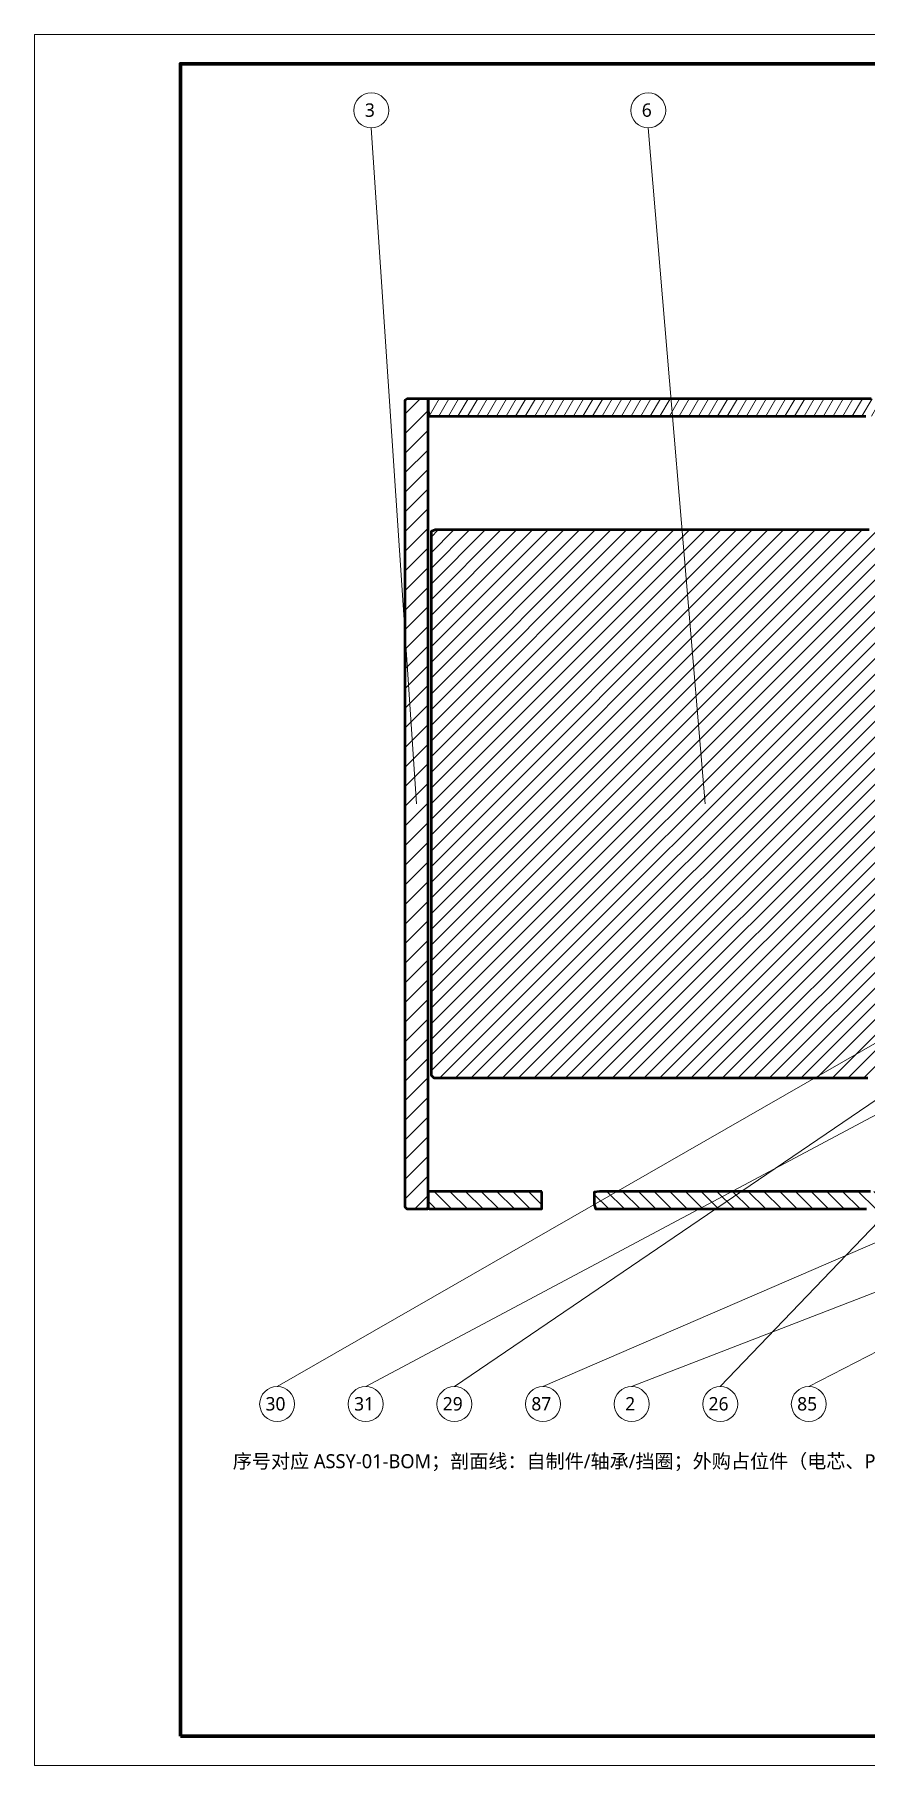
# Model space of a CAD drawing. Header units: millimetres. Extents: x 0 to 420, y 0 to 297.
# Drawn here: x 0 to 142.5, y 0 to 297 of the extents above; entities that cross this region are included whole.
import ezdxf

# ---------------------------------------------------------------- set-up
doc = ezdxf.new("R2010")
doc.units = ezdxf.units.MM
for name, color, linetype, lineweight in [('DIM', 3, 'CONTINUOUS', 18), ('FRAME', 7, 'CONTINUOUS', 70), ('HATCH', 8, 'CONTINUOUS', 13), ('TEXT', 7, 'CONTINUOUS', 25), ('VISIBLE', 7, 'CONTINUOUS', 50)]:
    doc.layers.add(name, color=color, linetype=linetype, lineweight=lineweight)
doc.styles.add('CJK', font='NotoSansCJK-Regular.ttc')

msp = doc.modelspace()

# ---------------------------------------------------------------- hatches: boundary and pattern name
at = {"layer": 'HATCH'}
h = msp.add_hatch(dxfattribs=at)
h.set_pattern_fill('ANSI31', scale=0.75)
h.paths.add_polyline_path([(67.5, 234.5), (66.78, 234.5), (66.07, 234.5), (65.35, 234.5), (64.63, 234.5), (63.92, 234.5), (63.5, 234.2), (63.5, 233.48), (63.5, 232.77), (63.5, 232.05), (63.5, 231.33), (63.5, 230.62), (63.5, 229.9), (63.5, 229.18), (63.5, 228.46), (63.5, 227.75), (63.5, 227.03), (63.5, 226.31), (63.5, 225.6), (63.5, 224.88), (63.5, 224.16), (63.5, 223.45), (63.5, 222.73), (63.5, 222.01), (63.5, 221.3), (63.5, 220.58), (63.5, 219.86), (63.5, 219.15), (63.5, 218.43), (63.5, 217.71), (63.5, 217), (63.5, 216.28), (63.5, 215.56), (63.5, 214.85), (63.5, 214.13), (63.5, 213.41), (63.5, 212.7), (63.5, 211.98), (63.5, 211.26), (63.5, 210.55), (63.5, 209.83), (63.5, 209.11), (63.5, 208.39), (63.5, 207.68), (63.5, 206.96), (63.5, 206.24), (63.5, 205.53), (63.5, 204.81), (63.5, 204.09), (63.5, 203.38), (63.5, 202.66), (63.5, 201.94), (63.5, 201.23), (63.5, 200.51), (63.5, 199.79), (63.5, 199.08), (63.5, 198.36), (63.5, 197.64), (63.5, 196.93), (63.5, 196.21), (63.5, 195.49), (63.5, 194.78), (63.5, 194.06), (63.5, 193.34), (63.5, 192.63), (63.5, 191.91), (63.5, 191.19), (63.5, 190.47), (63.5, 189.76), (63.5, 189.04), (63.5, 188.32), (63.5, 187.61), (63.5, 186.89), (63.5, 186.17), (63.5, 185.46), (63.5, 184.74), (63.5, 184.02), (63.5, 183.31), (63.5, 182.59), (63.5, 181.87), (63.5, 181.16), (63.5, 180.44), (63.5, 179.72), (63.5, 179.01), (63.5, 178.29), (63.5, 177.57), (63.5, 176.86), (63.5, 176.14), (63.5, 175.42), (63.5, 174.71), (63.5, 173.99), (63.5, 173.27), (63.5, 172.56), (63.5, 171.84), (63.5, 171.12), (63.5, 170.4), (63.5, 169.69), (63.5, 168.97), (63.5, 168.25), (63.5, 167.54), (63.5, 166.82), (63.5, 166.1), (63.5, 165.39), (63.5, 164.67), (63.5, 163.95), (63.5, 163.24), (63.5, 162.52), (63.5, 161.8), (63.5, 161.09), (63.5, 160.37), (63.5, 159.65), (63.5, 158.94), (63.5, 158.22), (63.5, 157.5), (63.5, 156.79), (63.5, 156.07), (63.5, 155.35), (63.5, 154.64), (63.5, 153.92), (63.5, 153.2), (63.5, 152.48), (63.5, 151.77), (63.5, 151.05), (63.5, 150.33), (63.5, 149.62), (63.5, 148.9), (63.5, 148.18), (63.5, 147.47), (63.5, 146.75), (63.5, 146.03), (63.5, 145.32), (63.5, 144.6), (63.5, 143.88), (63.5, 143.17), (63.5, 142.45), (63.5, 141.73), (63.5, 141.02), (63.5, 140.3), (63.5, 139.58), (63.5, 138.87), (63.5, 138.15), (63.5, 137.43), (63.5, 136.72), (63.5, 136), (63.5, 135.28), (63.5, 134.57), (63.5, 133.85), (63.5, 133.13), (63.5, 132.41), (63.5, 131.7), (63.5, 130.98), (63.5, 130.26), (63.5, 129.55), (63.5, 128.83), (63.5, 128.11), (63.5, 127.4), (63.5, 126.68), (63.5, 125.96), (63.5, 125.25), (63.5, 124.53), (63.5, 123.81), (63.5, 123.1), (63.5, 122.38), (63.5, 121.66), (63.5, 120.95), (63.5, 120.23), (63.5, 119.51), (63.5, 118.8), (63.5, 118.08), (63.5, 117.36), (63.5, 116.65), (63.5, 115.93), (63.5, 115.21), (63.5, 114.49), (63.5, 113.78), (63.5, 113.06), (63.5, 112.34), (63.5, 111.63), (63.5, 110.91), (63.5, 110.19), (63.5, 109.48), (63.5, 108.76), (63.5, 108.04), (63.5, 107.33), (63.5, 106.61), (63.5, 105.89), (63.5, 105.18), (63.5, 104.46), (63.5, 103.74), (63.5, 103.03), (63.5, 102.31), (63.5, 101.59), (63.5, 100.88), (63.5, 100.16), (63.5, 99.44), (63.5, 98.73), (63.5, 98.01), (63.5, 97.29), (63.5, 96.58), (63.5, 95.86), (63.86, 95.5), (64.58, 95.5), (65.29, 95.5), (66.01, 95.5), (66.73, 95.5), (67.44, 95.5), (67.5, 96.16), (67.5, 96.88), (67.5, 97.59), (67.5, 98.31), (67.5, 99.03), (67.5, 99.74), (67.5, 100.46), (67.5, 101.18), (67.5, 101.89), (67.5, 102.61), (67.5, 103.33), (67.5, 104.04), (67.5, 104.76), (67.5, 105.48), (67.5, 106.19), (67.5, 106.91), (67.5, 107.63), (67.5, 108.34), (67.5, 109.06), (67.5, 109.78), (67.5, 110.49), (67.5, 111.21), (67.5, 111.93), (67.5, 112.65), (67.5, 113.36), (67.5, 114.08), (67.5, 114.8), (67.5, 115.51), (67.5, 116.23), (67.5, 116.95), (67.5, 117.66), (67.5, 118.38), (67.5, 119.1), (67.5, 119.81), (67.5, 120.53), (67.5, 121.25), (67.5, 121.96), (67.5, 122.68), (67.5, 123.4), (67.5, 124.11), (67.5, 124.83), (67.5, 125.55), (67.5, 126.26), (67.5, 126.98), (67.5, 127.7), (67.5, 128.41), (67.5, 129.13), (67.5, 129.85), (67.5, 130.57), (67.5, 131.28), (67.5, 132), (67.5, 132.72), (67.5, 133.43), (67.5, 134.15), (67.5, 134.87), (67.5, 135.58), (67.5, 136.3), (67.5, 137.02), (67.5, 137.73), (67.5, 138.45), (67.5, 139.17), (67.5, 139.88), (67.5, 140.6), (67.5, 141.32), (67.5, 142.03), (67.5, 142.75), (67.5, 143.47), (67.5, 144.18), (67.5, 144.9), (67.5, 145.62), (67.5, 146.33), (67.5, 147.05), (67.5, 147.77), (67.5, 148.48), (67.5, 149.2), (67.5, 149.92), (67.5, 150.64), (67.5, 151.35), (67.5, 152.07), (67.5, 152.79), (67.5, 153.5), (67.5, 154.22), (67.5, 154.94), (67.5, 155.65), (67.5, 156.37), (67.5, 157.09), (67.5, 157.8), (67.5, 158.52), (67.5, 159.24), (67.5, 159.95), (67.5, 160.67), (67.5, 161.39), (67.5, 162.1), (67.5, 162.82), (67.5, 163.54), (67.5, 164.25), (67.5, 164.97), (67.5, 165.69), (67.5, 166.4), (67.5, 167.12), (67.5, 167.84), (67.5, 168.56), (67.5, 169.27), (67.5, 169.99), (67.5, 170.71), (67.5, 171.42), (67.5, 172.14), (67.5, 172.86), (67.5, 173.57), (67.5, 174.29), (67.5, 175.01), (67.5, 175.72), (67.5, 176.44), (67.5, 177.16), (67.5, 177.87), (67.5, 178.59), (67.5, 179.31), (67.5, 180.02), (67.5, 180.74), (67.5, 181.46), (67.5, 182.17), (67.5, 182.89), (67.5, 183.61), (67.5, 184.32), (67.5, 185.04), (67.5, 185.76), (67.5, 186.47), (67.5, 187.19), (67.5, 187.91), (67.5, 188.63), (67.5, 189.34), (67.5, 190.06), (67.5, 190.78), (67.5, 191.49), (67.5, 192.21), (67.5, 192.93), (67.5, 193.64), (67.5, 194.36), (67.5, 195.08), (67.5, 195.79), (67.5, 196.51), (67.5, 197.23), (67.5, 197.94), (67.5, 198.66), (67.5, 199.38), (67.5, 200.09), (67.5, 200.81), (67.5, 201.53), (67.5, 202.24), (67.5, 202.96), (67.5, 203.68), (67.5, 204.39), (67.5, 205.11), (67.5, 205.83), (67.5, 206.55), (67.5, 207.26), (67.5, 207.98), (67.5, 208.7), (67.5, 209.41), (67.5, 210.13), (67.5, 210.85), (67.5, 211.56), (67.5, 212.28), (67.5, 213), (67.5, 213.71), (67.5, 214.43), (67.5, 215.15), (67.5, 215.86), (67.5, 216.58), (67.5, 217.3), (67.5, 218.01), (67.5, 218.73), (67.5, 219.45), (67.5, 220.16), (67.5, 220.88), (67.5, 221.6), (67.5, 222.31), (67.5, 223.03), (67.5, 223.75), (67.5, 224.46), (67.5, 225.18), (67.5, 225.9), (67.5, 226.62), (67.5, 227.33), (67.5, 228.05), (67.5, 228.77), (67.5, 229.48), (67.5, 230.2), (67.5, 230.92), (67.5, 231.63), (67.5, 232.35), (67.5, 233.07), (67.5, 233.78), (67.5, 234.5)])
h = msp.add_hatch(dxfattribs=at)
h.set_pattern_fill('ANSI31', scale=0.45, angle=15)
h.paths.add_polyline_path([(273, 234.5), (271.93, 234.5), (270.86, 234.5), (269.79, 234.5), (268.72, 234.5), (267.65, 234.5), (266.58, 234.5), (265.51, 234.5), (264.44, 234.5), (263.37, 234.5), (262.3, 234.5), (261.23, 234.5), (260.16, 234.5), (259.09, 234.5), (258.02, 234.5), (256.95, 234.5), (255.88, 234.5), (254.81, 234.5), (253.74, 234.5), (252.67, 234.5), (251.6, 234.5), (250.53, 234.5), (249.46, 234.5), (248.39, 234.5), (247.32, 234.5), (246.25, 234.5), (245.18, 234.5), (244.11, 234.5), (243.04, 234.5), (241.96, 234.5), (240.89, 234.5), (239.82, 234.5), (238.75, 234.5), (237.68, 234.5), (236.61, 234.5), (235.54, 234.5), (234.47, 234.5), (233.4, 234.5), (232.33, 234.5), (231.26, 234.5), (230.19, 234.5), (229.12, 234.5), (228.05, 234.5), (226.98, 234.5), (225.91, 234.5), (224.84, 234.5), (223.77, 234.5), (222.7, 234.5), (221.63, 234.5), (220.56, 234.5), (219.49, 234.5), (218.42, 234.5), (217.35, 234.5), (216.28, 234.5), (215.21, 234.5), (214.14, 234.5), (213.07, 234.5), (212, 234.5), (210.93, 234.5), (209.86, 234.5), (208.79, 234.5), (207.72, 234.5), (206.65, 234.5), (205.58, 234.5), (204.51, 234.5), (203.44, 234.5), (202.37, 234.5), (201.3, 234.5), (200.23, 234.5), (199.16, 234.5), (198.09, 234.5), (197.02, 234.5), (195.95, 234.5), (194.88, 234.5), (193.81, 234.5), (192.74, 234.5), (191.67, 234.5), (190.6, 234.5), (189.53, 234.5), (188.46, 234.5), (187.39, 234.5), (186.32, 234.5), (185.25, 234.5), (184.18, 234.5), (183.11, 234.5), (182.04, 234.5), (180.96, 234.5), (179.89, 234.5), (178.82, 234.5), (177.75, 234.5), (176.68, 234.5), (175.61, 234.5), (174.54, 234.5), (173.47, 234.5), (172.4, 234.5), (171.33, 234.5), (170.26, 234.5), (169.19, 234.5), (168.12, 234.5), (167.05, 234.5), (165.98, 234.5), (164.91, 234.5), (163.84, 234.5), (162.77, 234.5), (161.7, 234.5), (160.63, 234.5), (159.56, 234.5), (158.49, 234.5), (157.42, 234.5), (156.35, 234.5), (155.28, 234.5), (154.21, 234.5), (153.14, 234.5), (152.07, 234.5), (151, 234.5), (149.93, 234.5), (148.86, 234.5), (147.79, 234.5), (146.72, 234.5), (145.65, 234.5), (144.58, 234.5), (143.51, 234.5), (142.44, 234.5), (141.37, 234.5), (140.3, 234.5), (139.23, 234.5), (138.16, 234.5), (137.09, 234.5), (136.02, 234.5), (134.95, 234.5), (133.88, 234.5), (132.81, 234.5), (131.74, 234.5), (130.67, 234.5), (129.6, 234.5), (128.53, 234.5), (127.46, 234.5), (126.39, 234.5), (125.32, 234.5), (124.25, 234.5), (123.18, 234.5), (122.11, 234.5), (121.04, 234.5), (119.96, 234.5), (118.89, 234.5), (117.82, 234.5), (116.75, 234.5), (115.68, 234.5), (114.61, 234.5), (113.54, 234.5), (112.47, 234.5), (111.4, 234.5), (110.33, 234.5), (109.26, 234.5), (108.19, 234.5), (107.12, 234.5), (106.05, 234.5), (104.98, 234.5), (103.91, 234.5), (102.84, 234.5), (101.77, 234.5), (100.7, 234.5), (99.63, 234.5), (98.56, 234.5), (97.49, 234.5), (96.42, 234.5), (95.35, 234.5), (94.28, 234.5), (93.21, 234.5), (92.14, 234.5), (91.07, 234.5), (90, 234.5), (88.93, 234.5), (87.86, 234.5), (86.79, 234.5), (85.72, 234.5), (84.65, 234.5), (83.58, 234.5), (82.51, 234.5), (81.44, 234.5), (80.37, 234.5), (79.3, 234.5), (78.23, 234.5), (77.16, 234.5), (76.09, 234.5), (75.02, 234.5), (73.95, 234.5), (72.88, 234.5), (71.81, 234.5), (70.74, 234.5), (69.67, 234.5), (68.6, 234.5), (67.53, 234.5), (67.5, 233.46), (67.5, 232.39), (67.68, 231.5), (68.75, 231.5), (69.82, 231.5), (70.89, 231.5), (71.96, 231.5), (73.04, 231.5), (74.11, 231.5), (75.18, 231.5), (76.25, 231.5), (77.32, 231.5), (78.39, 231.5), (79.46, 231.5), (80.53, 231.5), (81.6, 231.5), (82.67, 231.5), (83.74, 231.5), (84.81, 231.5), (85.88, 231.5), (86.95, 231.5), (88.02, 231.5), (89.09, 231.5), (90.16, 231.5), (91.23, 231.5), (92.3, 231.5), (93.37, 231.5), (94.44, 231.5), (95.51, 231.5), (96.58, 231.5), (97.65, 231.5), (98.72, 231.5), (99.79, 231.5), (100.86, 231.5), (101.93, 231.5), (103, 231.5), (104.07, 231.5), (105.14, 231.5), (106.21, 231.5), (107.28, 231.5), (108.35, 231.5), (109.42, 231.5), (110.49, 231.5), (111.56, 231.5), (112.63, 231.5), (113.7, 231.5), (114.77, 231.5), (115.84, 231.5), (116.91, 231.5), (117.98, 231.5), (119.05, 231.5), (120.12, 231.5), (121.19, 231.5), (122.26, 231.5), (123.33, 231.5), (124.4, 231.5), (125.47, 231.5), (126.54, 231.5), (127.61, 231.5), (128.68, 231.5), (129.75, 231.5), (130.82, 231.5), (131.89, 231.5), (132.96, 231.5), (134.04, 231.5), (135.11, 231.5), (136.18, 231.5), (137.25, 231.5), (138.32, 231.5), (139.39, 231.5), (140.46, 231.5), (141.53, 231.5), (142.6, 231.5), (143.67, 231.5), (144.74, 231.5), (145.81, 231.5), (146.88, 231.5), (147.95, 231.5), (149.02, 231.5), (150.09, 231.5), (151.16, 231.5), (152.23, 231.5), (153.3, 231.5), (154.37, 231.5), (155.44, 231.5), (156.51, 231.5), (157.58, 231.5), (158.65, 231.5), (159.72, 231.5), (160.5, 231.21), (160.5, 230.14), (160.5, 229.07), (161.5, 229), (162, 229.57), (162, 230.64), (162.21, 231.5), (163.28, 231.5), (164.35, 231.5), (165.42, 231.5), (166.49, 231.5), (167.56, 231.5), (168, 230.87), (168, 229.8), (168.27, 229), (169.34, 229), (169.5, 229.91), (169.5, 230.98), (170.05, 231.5), (171.12, 231.5), (172.19, 231.5), (173.26, 231.5), (174.33, 231.5), (175.4, 231.5), (176.47, 231.5), (177.54, 231.5), (178.61, 231.5), (179.68, 231.5), (180.75, 231.5), (181.82, 231.5), (182.89, 231.5), (183.96, 231.5), (185.04, 231.5), (186.11, 231.5), (187.18, 231.5), (188.25, 231.5), (189.32, 231.5), (190.39, 231.5), (191.46, 231.5), (192.53, 231.5), (193.6, 231.5), (194.67, 231.5), (195.74, 231.5), (196.81, 231.5), (197.88, 231.5), (198.95, 231.5), (200.02, 231.5), (201.09, 231.5), (202.16, 231.5), (203.23, 231.5), (204.3, 231.5), (205.37, 231.5), (206.44, 231.5), (207.51, 231.5), (208.58, 231.5), (209.65, 231.5), (210.72, 231.5), (211.79, 231.5), (212.86, 231.5), (213.93, 231.5), (215, 231.5), (216.07, 231.5), (217.14, 231.5), (218.21, 231.5), (219.28, 231.5), (220.35, 231.5), (221.42, 231.5), (222.49, 231.5), (223.56, 231.5), (224.63, 231.5), (225.7, 231.5), (226.77, 231.5), (227.84, 231.5), (228.91, 231.5), (229.98, 231.5), (231.05, 231.5), (232.12, 231.5), (233.19, 231.5), (234.26, 231.5), (235.33, 231.5), (236.4, 231.5), (237.47, 231.5), (238.54, 231.5), (239.61, 231.5), (240.68, 231.5), (241.75, 231.5), (242.82, 231.5), (243.89, 231.5), (244.96, 231.5), (246.04, 231.5), (247.11, 231.5), (248.18, 231.5), (249.25, 231.5), (250.32, 231.5), (251.39, 231.5), (252.46, 231.5), (253.53, 231.5), (254.6, 231.5), (255.67, 231.5), (256.74, 231.5), (257.81, 231.5), (258.88, 231.5), (259.95, 231.5), (261.02, 231.5), (262.09, 231.5), (263.16, 231.5), (264.23, 231.5), (265.3, 231.5), (266.37, 231.5), (267.44, 231.5), (268.51, 231.5), (269.58, 231.5), (270.65, 231.5), (271.72, 231.5), (272.79, 231.5), (273, 232.36), (273, 233.43), (273, 234.5)])
h = msp.add_hatch(dxfattribs=at)
h.set_pattern_fill('ANSI31', scale=0.6)
h.paths.add_polyline_path([(162, 212), (161.06, 212), (160.12, 212), (159.17, 212), (158.23, 212), (157.29, 212), (156.35, 212), (155.4, 212), (154.46, 212), (153.52, 212), (152.58, 212), (151.63, 212), (150.69, 212), (149.75, 212), (148.81, 212), (147.86, 212), (146.92, 212), (145.98, 212), (145.04, 212), (144.1, 212), (143.15, 212), (142.21, 212), (141.27, 212), (140.33, 212), (139.38, 212), (138.44, 212), (137.5, 212), (136.56, 212), (135.61, 212), (134.67, 212), (133.73, 212), (132.79, 212), (131.84, 212), (130.9, 212), (129.96, 212), (129.02, 212), (128.08, 212), (127.13, 212), (126.19, 212), (125.25, 212), (124.31, 212), (123.36, 212), (122.42, 212), (121.48, 212), (120.54, 212), (119.59, 212), (118.65, 212), (117.71, 212), (116.77, 212), (115.82, 212), (114.88, 212), (113.94, 212), (113, 212), (112.06, 212), (111.11, 212), (110.17, 212), (109.23, 212), (108.29, 212), (107.34, 212), (106.4, 212), (105.46, 212), (104.52, 212), (103.57, 212), (102.63, 212), (101.69, 212), (100.75, 212), (99.8, 212), (98.86, 212), (97.92, 212), (96.98, 212), (96.04, 212), (95.09, 212), (94.15, 212), (93.21, 212), (92.27, 212), (91.32, 212), (90.38, 212), (89.44, 212), (88.5, 212), (87.55, 212), (86.61, 212), (85.67, 212), (84.73, 212), (83.78, 212), (82.84, 212), (81.9, 212), (80.96, 212), (80.02, 212), (79.07, 212), (78.13, 212), (77.19, 212), (76.25, 212), (75.3, 212), (74.36, 212), (73.42, 212), (72.48, 212), (71.53, 212), (70.59, 212), (69.65, 212), (68.71, 212), (68, 211.76), (68, 210.82), (68, 209.88), (68, 208.94), (68, 207.99), (68, 207.05), (68, 206.11), (68, 205.17), (68, 204.23), (68, 203.28), (68, 202.34), (68, 201.4), (68, 200.46), (68, 199.51), (68, 198.57), (68, 197.63), (68, 196.69), (68, 195.74), (68, 194.8), (68, 193.86), (68, 192.92), (68, 191.97), (68, 191.03), (68, 190.09), (68, 189.15), (68, 188.21), (68, 187.26), (68, 186.32), (68, 185.38), (68, 184.44), (68, 183.49), (68, 182.55), (68, 181.61), (68, 180.67), (68, 179.72), (68, 178.78), (68, 177.84), (68, 176.9), (68, 175.95), (68, 175.01), (68, 174.07), (68, 173.13), (68, 172.19), (68, 171.24), (68, 170.3), (68, 169.36), (68, 168.42), (68, 167.47), (68, 166.53), (68, 165.59), (68, 164.65), (68, 163.7), (68, 162.76), (68, 161.82), (68, 160.88), (68, 159.93), (68, 158.99), (68, 158.05), (68, 157.11), (68, 156.17), (68, 155.22), (68, 154.28), (68, 153.34), (68, 152.4), (68, 151.45), (68, 150.51), (68, 149.57), (68, 148.63), (68, 147.68), (68, 146.74), (68, 145.8), (68, 144.86), (68, 143.91), (68, 142.97), (68, 142.03), (68, 141.09), (68, 140.15), (68, 139.2), (68, 138.26), (68, 137.32), (68, 136.38), (68, 135.43), (68, 134.49), (68, 133.55), (68, 132.61), (68, 131.66), (68, 130.72), (68, 129.78), (68, 128.84), (68, 127.89), (68, 126.95), (68, 126.01), (68, 125.07), (68, 124.13), (68, 123.18), (68, 122.24), (68, 121.3), (68, 120.36), (68, 119.41), (68, 118.47), (68.47, 118), (69.41, 118), (70.36, 118), (71.3, 118), (72.24, 118), (73.18, 118), (74.13, 118), (75.07, 118), (76.01, 118), (76.95, 118), (77.89, 118), (78.84, 118), (79.78, 118), (80.72, 118), (81.66, 118), (82.61, 118), (83.55, 118), (84.49, 118), (85.43, 118), (86.38, 118), (87.32, 118), (88.26, 118), (89.2, 118), (90.15, 118), (91.09, 118), (92.03, 118), (92.97, 118), (93.91, 118), (94.86, 118), (95.8, 118), (96.74, 118), (97.68, 118), (98.63, 118), (99.57, 118), (100.51, 118), (101.45, 118), (102.4, 118), (103.34, 118), (104.28, 118), (105.22, 118), (106.17, 118), (107.11, 118), (108.05, 118), (108.99, 118), (109.93, 118), (110.88, 118), (111.82, 118), (112.76, 118), (113.7, 118), (114.65, 118), (115.59, 118), (116.53, 118), (117.47, 118), (118.42, 118), (119.36, 118), (120.3, 118), (121.24, 118), (122.19, 118), (123.13, 118), (124.07, 118), (125.01, 118), (125.95, 118), (126.9, 118), (127.84, 118), (128.78, 118), (129.72, 118), (130.67, 118), (131.61, 118), (132.55, 118), (133.49, 118), (134.44, 118), (135.38, 118), (136.32, 118), (137.26, 118), (138.21, 118), (139.15, 118), (140.09, 118), (141.03, 118), (141.97, 118), (142.92, 118), (143.86, 118), (144.8, 118), (145.74, 118), (146.69, 118), (147.63, 118), (148.57, 118), (149.51, 118), (150.46, 118), (151.4, 118), (152.34, 118), (153.28, 118), (154.23, 118), (155.17, 118), (156.11, 118), (157.05, 118), (157.99, 118), (158.94, 118), (159.88, 118), (160.82, 118), (161.76, 118), (162, 118.71), (162, 119.65), (162, 120.59), (162, 121.53), (162, 122.48), (162, 123.42), (162, 124.36), (162, 125.3), (162, 126.25), (162, 127.19), (162, 128.13), (162, 129.07), (162, 130.02), (162, 130.96), (162, 131.9), (162, 132.84), (162, 133.78), (162, 134.73), (162, 135.67), (162, 136.61), (162, 137.55), (162, 138.5), (162, 139.44), (162, 140.38), (162, 141.32), (162, 142.27), (162, 143.21), (162, 144.15), (162, 145.09), (162, 146.04), (162, 146.98), (162, 147.92), (162, 148.86), (162, 149.8), (162, 150.75), (162, 151.69), (162, 152.63), (162, 153.57), (162, 154.52), (162, 155.46), (162, 156.4), (162, 157.34), (162, 158.29), (162, 159.23), (162, 160.17), (162, 161.11), (162, 162.06), (162, 163), (162, 163.94), (162, 164.88), (162, 165.82), (162, 166.77), (162, 167.71), (162, 168.65), (162, 169.59), (162, 170.54), (162, 171.48), (162, 172.42), (162, 173.36), (162, 174.31), (162, 175.25), (162, 176.19), (162, 177.13), (162, 178.08), (162, 179.02), (162, 179.96), (162, 180.9), (162, 181.84), (162, 182.79), (162, 183.73), (162, 184.67), (162, 185.61), (162, 186.56), (162, 187.5), (162, 188.44), (162, 189.38), (162, 190.33), (162, 191.27), (162, 192.21), (162, 193.15), (162, 194.1), (162, 195.04), (162, 195.98), (162, 196.92), (162, 197.86), (162, 198.81), (162, 199.75), (162, 200.69), (162, 201.63), (162, 202.58), (162, 203.52), (162, 204.46), (162, 205.4), (162, 206.35), (162, 207.29), (162, 208.23), (162, 209.17), (162, 210.12), (162, 211.06), (162, 212)])
h = msp.add_hatch(dxfattribs=at)
h.set_pattern_fill('ANSI31', scale=0.6, angle=90)
h.paths.add_polyline_path([(257.5, 102.5), (256.47, 102.5), (255.43, 102.5), (254.65, 102.25), (254.65, 101.22), (254.65, 100.19), (254.65, 99.15), (254.65, 98.12), (254.65, 97.09), (254.65, 96.06), (253.67, 96), (252.64, 96), (251.61, 96), (251.35, 96.77), (251.35, 97.81), (251.35, 98.84), (251.35, 99.87), (251.35, 100.9), (251.35, 101.94), (250.88, 102.5), (249.85, 102.5), (248.82, 102.5), (248.5, 101.78), (248.5, 100.75), (248.5, 99.72), (248.5, 98.69), (247.65, 98.5), (246.62, 98.5), (245.59, 98.5), (244.56, 98.5), (243.52, 98.5), (242.49, 98.5), (241.46, 98.5), (240.42, 98.5), (239.39, 98.5), (238.36, 98.5), (237.33, 98.5), (236.29, 98.5), (235.26, 98.5), (234.23, 98.5), (233.2, 98.5), (232.16, 98.5), (231.13, 98.5), (230.1, 98.5), (229.07, 98.5), (228.03, 98.5), (227, 98.5), (225.97, 98.5), (224.94, 98.5), (223.9, 98.5), (222.87, 98.5), (221.84, 98.5), (220.81, 98.5), (219.77, 98.5), (218.74, 98.5), (217.71, 98.5), (216.68, 98.5), (215.64, 98.5), (214.61, 98.5), (213.58, 98.5), (212.55, 98.5), (211.51, 98.5), (210.48, 98.5), (209.45, 98.5), (208.41, 98.5), (207.38, 98.5), (206.35, 98.5), (205.32, 98.5), (204.28, 98.5), (203.25, 98.5), (202.22, 98.5), (201.19, 98.5), (200.15, 98.5), (199.12, 98.5), (198.09, 98.5), (197.06, 98.5), (196.02, 98.5), (194.99, 98.5), (193.96, 98.5), (192.93, 98.5), (191.89, 98.5), (190.86, 98.5), (189.83, 98.5), (188.8, 98.5), (187.76, 98.5), (186.73, 98.5), (185.7, 98.5), (184.67, 98.5), (183.63, 98.5), (182.6, 98.5), (181.57, 98.5), (181.5, 99.46), (181.5, 100.5), (181.5, 101.53), (181.44, 102.5), (180.4, 102.5), (179.37, 102.5), (178.65, 102.19), (178.65, 101.16), (178.65, 100.12), (178.65, 99.09), (178.65, 98.06), (178.65, 97.03), (178.64, 96), (177.61, 96), (176.58, 96), (175.55, 96), (175.35, 96.84), (175.35, 97.87), (175.35, 98.9), (175.35, 99.93), (175.35, 100.97), (175.35, 102), (174.82, 102.5), (173.79, 102.5), (172.75, 102.5), (172.5, 101.72), (172.5, 100.69), (172.5, 99.66), (172.5, 98.62), (171.59, 98.5), (170.56, 98.5), (169.53, 98.5), (169.5, 99.51), (169.5, 100.54), (168.93, 101), (168, 100.89), (168, 99.86), (168, 98.83), (167.3, 98.5), (166.26, 98.5), (165.23, 98.5), (164.2, 98.5), (163.17, 98.5), (162.13, 98.5), (162, 99.4), (162, 100.43), (161.54, 101), (160.5, 101), (160.5, 99.97), (160.5, 98.94), (159.91, 98.5), (158.87, 98.5), (157.84, 98.5), (156.81, 98.5), (155.78, 98.5), (154.74, 98.5), (153.71, 98.5), (152.68, 98.5), (151.65, 98.5), (150.61, 98.5), (149.58, 98.5), (148.55, 98.5), (147.52, 98.5), (146.48, 98.5), (145.45, 98.5), (144.42, 98.5), (143.38, 98.5), (142.35, 98.5), (141.32, 98.5), (140.29, 98.5), (139.25, 98.5), (138.22, 98.5), (137.19, 98.5), (136.16, 98.5), (135.12, 98.5), (134.09, 98.5), (133.06, 98.5), (132.03, 98.5), (130.99, 98.5), (129.96, 98.5), (128.93, 98.5), (127.9, 98.5), (126.86, 98.5), (125.83, 98.5), (124.8, 98.5), (123.77, 98.5), (122.73, 98.5), (121.7, 98.5), (120.67, 98.5), (119.64, 98.5), (118.6, 98.5), (117.57, 98.5), (116.54, 98.5), (115.51, 98.5), (114.47, 98.5), (113.44, 98.5), (112.41, 98.5), (111.37, 98.5), (110.34, 98.5), (109.31, 98.5), (108.28, 98.5), (107.24, 98.5), (106.21, 98.5), (105.18, 98.5), (104.15, 98.5), (103.11, 98.5), (102.08, 98.5), (101.05, 98.5), (100.02, 98.5), (98.98, 98.5), (97.95, 98.5), (96.92, 98.5), (96, 98.39), (96, 97.35), (96, 96.32), (96.21, 95.5), (97.24, 95.5), (98.28, 95.5), (99.31, 95.5), (100.34, 95.5), (101.37, 95.5), (102.41, 95.5), (103.44, 95.5), (104.47, 95.5), (105.51, 95.5), (106.54, 95.5), (107.57, 95.5), (108.6, 95.5), (109.64, 95.5), (110.67, 95.5), (111.7, 95.5), (112.73, 95.5), (113.77, 95.5), (114.8, 95.5), (115.83, 95.5), (116.86, 95.5), (117.9, 95.5), (118.93, 95.5), (119.96, 95.5), (120.99, 95.5), (122.03, 95.5), (123.06, 95.5), (124.09, 95.5), (125.12, 95.5), (126.16, 95.5), (127.19, 95.5), (128.22, 95.5), (129.25, 95.5), (130.29, 95.5), (131.32, 95.5), (132.35, 95.5), (133.38, 95.5), (134.42, 95.5), (135.45, 95.5), (136.48, 95.5), (137.52, 95.5), (138.55, 95.5), (139.58, 95.5), (140.61, 95.5), (141.65, 95.5), (142.68, 95.5), (143.71, 95.5), (144.74, 95.5), (145.78, 95.5), (146.81, 95.5), (147.84, 95.5), (148.87, 95.5), (149.91, 95.5), (150.94, 95.5), (151.97, 95.5), (153, 95.5), (154.04, 95.5), (155.07, 95.5), (156.1, 95.5), (157.13, 95.5), (158.17, 95.5), (159.2, 95.5), (160.23, 95.5), (161.26, 95.5), (162.3, 95.5), (163.33, 95.5), (164.36, 95.5), (165.39, 95.5), (166.43, 95.5), (167.46, 95.5), (168.49, 95.5), (169.53, 95.5), (170.56, 95.5), (171.59, 95.5), (172.62, 95.5), (173.66, 95.5), (174.69, 95.5), (175.72, 95.5), (176.75, 95.5), (177.79, 95.5), (178.82, 95.5), (179.85, 95.5), (180.88, 95.5), (181.92, 95.5), (182.95, 95.5), (183.98, 95.5), (185.01, 95.5), (186.05, 95.5), (187.08, 95.5), (188.11, 95.5), (189.14, 95.5), (190.18, 95.5), (191.21, 95.5), (192.24, 95.5), (193.27, 95.5), (194.31, 95.5), (195.34, 95.5), (196.37, 95.5), (197.4, 95.5), (198.44, 95.5), (199.47, 95.5), (200.5, 95.5), (201.54, 95.5), (202.57, 95.5), (203.6, 95.5), (204.63, 95.5), (205.67, 95.5), (206.7, 95.5), (207.73, 95.5), (208.76, 95.5), (209.8, 95.5), (210.83, 95.5), (211.86, 95.5), (212.89, 95.5), (213.93, 95.5), (214.96, 95.5), (215.99, 95.5), (217.02, 95.5), (218.06, 95.5), (219.09, 95.5), (220.12, 95.5), (221.15, 95.5), (222.19, 95.5), (223.22, 95.5), (224.25, 95.5), (225.28, 95.5), (226.32, 95.5), (227.35, 95.5), (228.38, 95.5), (229.41, 95.5), (230.45, 95.5), (231.48, 95.5), (232.51, 95.5), (233.55, 95.5), (234.58, 95.5), (235.61, 95.5), (236.64, 95.5), (237.68, 95.5), (238.71, 95.5), (239.74, 95.5), (240.77, 95.5), (241.81, 95.5), (242.84, 95.5), (243.87, 95.5), (244.9, 95.5), (245.94, 95.5), (246.97, 95.5), (248, 95.5), (249.03, 95.5), (250.07, 95.5), (251.1, 95.5), (252.13, 95.5), (253.16, 95.5), (254.2, 95.5), (255.23, 95.5), (256.26, 95.5), (257.29, 95.5), (258.33, 95.5), (259.36, 95.5), (260.39, 95.5), (261.42, 95.5), (262.46, 95.5), (263.49, 95.5), (264.52, 95.5), (265.56, 95.5), (266.59, 95.5), (267.62, 95.5), (268.65, 95.5), (269.69, 95.5), (270.72, 95.5), (271.75, 95.5), (272.78, 95.5), (273, 96.32), (273, 97.35), (273, 98.38), (272.09, 98.5), (271.05, 98.5), (270.02, 98.5), (268.99, 98.5), (267.96, 98.5), (266.92, 98.5), (265.89, 98.5), (264.86, 98.5), (263.83, 98.5), (262.79, 98.5), (261.76, 98.5), (260.73, 98.5), (259.7, 98.5), (258.66, 98.5), (257.63, 98.5), (257.5, 99.4), (257.5, 100.43), (257.5, 101.47), (257.5, 102.5)])
h = msp.add_hatch(dxfattribs=at)
h.set_pattern_fill('ANSI31', scale=0.6, angle=90)
h.paths.add_polyline_path([(87, 98.5), (86.7, 98.5), (86.4, 98.5), (86.09, 98.5), (85.79, 98.5), (85.49, 98.5), (85.19, 98.5), (84.89, 98.5), (84.58, 98.5), (84.28, 98.5), (83.98, 98.5), (83.68, 98.5), (83.38, 98.5), (83.07, 98.5), (82.77, 98.5), (82.47, 98.5), (82.17, 98.5), (81.87, 98.5), (81.56, 98.5), (81.26, 98.5), (80.96, 98.5), (80.66, 98.5), (80.36, 98.5), (80.05, 98.5), (79.75, 98.5), (79.45, 98.5), (79.15, 98.5), (78.85, 98.5), (78.54, 98.5), (78.24, 98.5), (77.94, 98.5), (77.64, 98.5), (77.34, 98.5), (77.03, 98.5), (76.73, 98.5), (76.43, 98.5), (76.13, 98.5), (75.83, 98.5), (75.52, 98.5), (75.22, 98.5), (74.92, 98.5), (74.62, 98.5), (74.32, 98.5), (74.01, 98.5), (73.71, 98.5), (73.41, 98.5), (73.11, 98.5), (72.81, 98.5), (72.5, 98.5), (72.2, 98.5), (71.9, 98.5), (71.6, 98.5), (71.3, 98.5), (70.99, 98.5), (70.69, 98.5), (70.39, 98.5), (70.09, 98.5), (69.79, 98.5), (69.48, 98.5), (69.18, 98.5), (68.88, 98.5), (68.58, 98.5), (68.28, 98.5), (67.97, 98.5), (67.67, 98.5), (67.5, 98.37), (67.5, 98.07), (67.5, 97.77), (67.5, 97.46), (67.5, 97.16), (67.5, 96.86), (67.5, 96.56), (67.5, 96.26), (67.5, 95.95), (67.5, 95.65), (67.65, 95.5), (67.95, 95.5), (68.26, 95.5), (68.56, 95.5), (68.86, 95.5), (69.16, 95.5), (69.46, 95.5), (69.77, 95.5), (70.07, 95.5), (70.37, 95.5), (70.67, 95.5), (70.97, 95.5), (71.28, 95.5), (71.58, 95.5), (71.88, 95.5), (72.18, 95.5), (72.48, 95.5), (72.79, 95.5), (73.09, 95.5), (73.39, 95.5), (73.69, 95.5), (73.99, 95.5), (74.3, 95.5), (74.6, 95.5), (74.9, 95.5), (75.2, 95.5), (75.5, 95.5), (75.81, 95.5), (76.11, 95.5), (76.41, 95.5), (76.71, 95.5), (77.01, 95.5), (77.32, 95.5), (77.62, 95.5), (77.92, 95.5), (78.22, 95.5), (78.52, 95.5), (78.83, 95.5), (79.13, 95.5), (79.43, 95.5), (79.73, 95.5), (80.03, 95.5), (80.34, 95.5), (80.64, 95.5), (80.94, 95.5), (81.24, 95.5), (81.54, 95.5), (81.85, 95.5), (82.15, 95.5), (82.45, 95.5), (82.75, 95.5), (83.05, 95.5), (83.36, 95.5), (83.66, 95.5), (83.96, 95.5), (84.26, 95.5), (84.56, 95.5), (84.87, 95.5), (85.17, 95.5), (85.47, 95.5), (85.77, 95.5), (86.07, 95.5), (86.38, 95.5), (86.68, 95.5), (86.98, 95.5), (87, 95.78), (87, 96.08), (87, 96.39), (87, 96.69), (87, 96.99), (87, 97.29), (87, 97.59), (87, 97.9), (87, 98.2), (87, 98.5)])

# ---------------------------------------------------------------- linework, layer by layer
at = {"layer": 'DIM'}
for p, q in [((65.5, 165), (57.75, 281)), ((115, 165), (105.25, 281)), ((211.12, 162.63), (117.6, 65)), ((166.5, 136.75), (41.6, 65)), ((172, 133), (72, 65)), ((170.48, 125.57), (56.8, 65)), ((215, 107.45), (132.8, 65)), ((177, 103.92), (87.2, 65)), ((185.81, 97.31), (102.4, 65))]:
    msp.add_line(p, q, dxfattribs=at)
for centre in [(57.75, 284), (105.25, 284), (41.6, 62), (56.8, 62), (72, 62), (87.2, 62), (102.4, 62), (117.6, 62), (132.8, 62)]:
    msp.add_circle(centre, 3, dxfattribs=at)
at = {"layer": 'FRAME', "lineweight": 18}
msp.add_lwpolyline([(0, 0), (420, 0), (420, 297), (0, 297)], close=True, dxfattribs=at)
at = {"layer": 'FRAME'}
msp.add_lwpolyline([(25, 5), (415, 5), (415, 292), (25, 292)], close=True, dxfattribs=at)
at = {"layer": 'VISIBLE'}
for points in [[(67.5, 234.5), (66.78, 234.5), (66.07, 234.5), (65.35, 234.5), (64.63, 234.5), (63.92, 234.5), (63.5, 234.2), (63.5, 233.48), (63.5, 232.77), (63.5, 232.05), (63.5, 231.33), (63.5, 230.62), (63.5, 229.9), (63.5, 229.18), (63.5, 228.46), (63.5, 227.75), (63.5, 227.03), (63.5, 226.31), (63.5, 225.6), (63.5, 224.88), (63.5, 224.16), (63.5, 223.45), (63.5, 222.73), (63.5, 222.01), (63.5, 221.3), (63.5, 220.58), (63.5, 219.86), (63.5, 219.15), (63.5, 218.43), (63.5, 217.71), (63.5, 217), (63.5, 216.28), (63.5, 215.56), (63.5, 214.85), (63.5, 214.13), (63.5, 213.41), (63.5, 212.7), (63.5, 211.98), (63.5, 211.26), (63.5, 210.55), (63.5, 209.83), (63.5, 209.11), (63.5, 208.39), (63.5, 207.68), (63.5, 206.96), (63.5, 206.24), (63.5, 205.53), (63.5, 204.81), (63.5, 204.09), (63.5, 203.38), (63.5, 202.66), (63.5, 201.94), (63.5, 201.23), (63.5, 200.51), (63.5, 199.79), (63.5, 199.08), (63.5, 198.36), (63.5, 197.64), (63.5, 196.93), (63.5, 196.21), (63.5, 195.49), (63.5, 194.78), (63.5, 194.06), (63.5, 193.34), (63.5, 192.63), (63.5, 191.91), (63.5, 191.19), (63.5, 190.47), (63.5, 189.76), (63.5, 189.04), (63.5, 188.32), (63.5, 187.61), (63.5, 186.89), (63.5, 186.17), (63.5, 185.46), (63.5, 184.74), (63.5, 184.02), (63.5, 183.31), (63.5, 182.59), (63.5, 181.87), (63.5, 181.16), (63.5, 180.44), (63.5, 179.72), (63.5, 179.01), (63.5, 178.29), (63.5, 177.57), (63.5, 176.86), (63.5, 176.14), (63.5, 175.42), (63.5, 174.71), (63.5, 173.99), (63.5, 173.27), (63.5, 172.56), (63.5, 171.84), (63.5, 171.12), (63.5, 170.4), (63.5, 169.69), (63.5, 168.97), (63.5, 168.25), (63.5, 167.54), (63.5, 166.82), (63.5, 166.1), (63.5, 165.39), (63.5, 164.67), (63.5, 163.95), (63.5, 163.24), (63.5, 162.52), (63.5, 161.8), (63.5, 161.09), (63.5, 160.37), (63.5, 159.65), (63.5, 158.94), (63.5, 158.22), (63.5, 157.5), (63.5, 156.79), (63.5, 156.07), (63.5, 155.35), (63.5, 154.64), (63.5, 153.92), (63.5, 153.2), (63.5, 152.48), (63.5, 151.77), (63.5, 151.05), (63.5, 150.33), (63.5, 149.62), (63.5, 148.9), (63.5, 148.18), (63.5, 147.47), (63.5, 146.75), (63.5, 146.03), (63.5, 145.32), (63.5, 144.6), (63.5, 143.88), (63.5, 143.17), (63.5, 142.45), (63.5, 141.73), (63.5, 141.02), (63.5, 140.3), (63.5, 139.58), (63.5, 138.87), (63.5, 138.15), (63.5, 137.43), (63.5, 136.72), (63.5, 136), (63.5, 135.28), (63.5, 134.57), (63.5, 133.85), (63.5, 133.13), (63.5, 132.41), (63.5, 131.7), (63.5, 130.98), (63.5, 130.26), (63.5, 129.55), (63.5, 128.83), (63.5, 128.11), (63.5, 127.4), (63.5, 126.68), (63.5, 125.96), (63.5, 125.25), (63.5, 124.53), (63.5, 123.81), (63.5, 123.1), (63.5, 122.38), (63.5, 121.66), (63.5, 120.95), (63.5, 120.23), (63.5, 119.51), (63.5, 118.8), (63.5, 118.08), (63.5, 117.36), (63.5, 116.65), (63.5, 115.93), (63.5, 115.21), (63.5, 114.49), (63.5, 113.78), (63.5, 113.06), (63.5, 112.34), (63.5, 111.63), (63.5, 110.91), (63.5, 110.19), (63.5, 109.48), (63.5, 108.76), (63.5, 108.04), (63.5, 107.33), (63.5, 106.61), (63.5, 105.89), (63.5, 105.18), (63.5, 104.46), (63.5, 103.74), (63.5, 103.03), (63.5, 102.31), (63.5, 101.59), (63.5, 100.88), (63.5, 100.16), (63.5, 99.44), (63.5, 98.73), (63.5, 98.01), (63.5, 97.29), (63.5, 96.58), (63.5, 95.86), (63.86, 95.5), (64.58, 95.5), (65.29, 95.5), (66.01, 95.5), (66.73, 95.5), (67.44, 95.5), (67.5, 96.16), (67.5, 96.88), (67.5, 97.59), (67.5, 98.31), (67.5, 99.03), (67.5, 99.74), (67.5, 100.46), (67.5, 101.18), (67.5, 101.89), (67.5, 102.61), (67.5, 103.33), (67.5, 104.04), (67.5, 104.76), (67.5, 105.48), (67.5, 106.19), (67.5, 106.91), (67.5, 107.63), (67.5, 108.34), (67.5, 109.06), (67.5, 109.78), (67.5, 110.49), (67.5, 111.21), (67.5, 111.93), (67.5, 112.65), (67.5, 113.36), (67.5, 114.08), (67.5, 114.8), (67.5, 115.51), (67.5, 116.23), (67.5, 116.95), (67.5, 117.66), (67.5, 118.38), (67.5, 119.1), (67.5, 119.81), (67.5, 120.53), (67.5, 121.25), (67.5, 121.96), (67.5, 122.68), (67.5, 123.4), (67.5, 124.11), (67.5, 124.83), (67.5, 125.55), (67.5, 126.26), (67.5, 126.98), (67.5, 127.7), (67.5, 128.41), (67.5, 129.13), (67.5, 129.85), (67.5, 130.57), (67.5, 131.28), (67.5, 132), (67.5, 132.72), (67.5, 133.43), (67.5, 134.15), (67.5, 134.87), (67.5, 135.58), (67.5, 136.3), (67.5, 137.02), (67.5, 137.73), (67.5, 138.45), (67.5, 139.17), (67.5, 139.88), (67.5, 140.6), (67.5, 141.32), (67.5, 142.03), (67.5, 142.75), (67.5, 143.47), (67.5, 144.18), (67.5, 144.9), (67.5, 145.62), (67.5, 146.33), (67.5, 147.05), (67.5, 147.77), (67.5, 148.48), (67.5, 149.2), (67.5, 149.92), (67.5, 150.64), (67.5, 151.35), (67.5, 152.07), (67.5, 152.79), (67.5, 153.5), (67.5, 154.22), (67.5, 154.94), (67.5, 155.65), (67.5, 156.37), (67.5, 157.09), (67.5, 157.8), (67.5, 158.52), (67.5, 159.24), (67.5, 159.95), (67.5, 160.67), (67.5, 161.39), (67.5, 162.1), (67.5, 162.82), (67.5, 163.54), (67.5, 164.25), (67.5, 164.97), (67.5, 165.69), (67.5, 166.4), (67.5, 167.12), (67.5, 167.84), (67.5, 168.56), (67.5, 169.27), (67.5, 169.99), (67.5, 170.71), (67.5, 171.42), (67.5, 172.14), (67.5, 172.86), (67.5, 173.57), (67.5, 174.29), (67.5, 175.01), (67.5, 175.72), (67.5, 176.44), (67.5, 177.16), (67.5, 177.87), (67.5, 178.59), (67.5, 179.31), (67.5, 180.02), (67.5, 180.74), (67.5, 181.46), (67.5, 182.17), (67.5, 182.89), (67.5, 183.61), (67.5, 184.32), (67.5, 185.04), (67.5, 185.76), (67.5, 186.47), (67.5, 187.19), (67.5, 187.91), (67.5, 188.63), (67.5, 189.34), (67.5, 190.06), (67.5, 190.78), (67.5, 191.49), (67.5, 192.21), (67.5, 192.93), (67.5, 193.64), (67.5, 194.36), (67.5, 195.08), (67.5, 195.79), (67.5, 196.51), (67.5, 197.23), (67.5, 197.94), (67.5, 198.66), (67.5, 199.38), (67.5, 200.09), (67.5, 200.81), (67.5, 201.53), (67.5, 202.24), (67.5, 202.96), (67.5, 203.68), (67.5, 204.39), (67.5, 205.11), (67.5, 205.83), (67.5, 206.55), (67.5, 207.26), (67.5, 207.98), (67.5, 208.7), (67.5, 209.41), (67.5, 210.13), (67.5, 210.85), (67.5, 211.56), (67.5, 212.28), (67.5, 213), (67.5, 213.71), (67.5, 214.43), (67.5, 215.15), (67.5, 215.86), (67.5, 216.58), (67.5, 217.3), (67.5, 218.01), (67.5, 218.73), (67.5, 219.45), (67.5, 220.16), (67.5, 220.88), (67.5, 221.6), (67.5, 222.31), (67.5, 223.03), (67.5, 223.75), (67.5, 224.46), (67.5, 225.18), (67.5, 225.9), (67.5, 226.62), (67.5, 227.33), (67.5, 228.05), (67.5, 228.77), (67.5, 229.48), (67.5, 230.2), (67.5, 230.92), (67.5, 231.63), (67.5, 232.35), (67.5, 233.07), (67.5, 233.78), (67.5, 234.5)], [(87, 98.5), (86.7, 98.5), (86.4, 98.5), (86.09, 98.5), (85.79, 98.5), (85.49, 98.5), (85.19, 98.5), (84.89, 98.5), (84.58, 98.5), (84.28, 98.5), (83.98, 98.5), (83.68, 98.5), (83.38, 98.5), (83.07, 98.5), (82.77, 98.5), (82.47, 98.5), (82.17, 98.5), (81.87, 98.5), (81.56, 98.5), (81.26, 98.5), (80.96, 98.5), (80.66, 98.5), (80.36, 98.5), (80.05, 98.5), (79.75, 98.5), (79.45, 98.5), (79.15, 98.5), (78.85, 98.5), (78.54, 98.5), (78.24, 98.5), (77.94, 98.5), (77.64, 98.5), (77.34, 98.5), (77.03, 98.5), (76.73, 98.5), (76.43, 98.5), (76.13, 98.5), (75.83, 98.5), (75.52, 98.5), (75.22, 98.5), (74.92, 98.5), (74.62, 98.5), (74.32, 98.5), (74.01, 98.5), (73.71, 98.5), (73.41, 98.5), (73.11, 98.5), (72.81, 98.5), (72.5, 98.5), (72.2, 98.5), (71.9, 98.5), (71.6, 98.5), (71.3, 98.5), (70.99, 98.5), (70.69, 98.5), (70.39, 98.5), (70.09, 98.5), (69.79, 98.5), (69.48, 98.5), (69.18, 98.5), (68.88, 98.5), (68.58, 98.5), (68.28, 98.5), (67.97, 98.5), (67.67, 98.5), (67.5, 98.37), (67.5, 98.07), (67.5, 97.77), (67.5, 97.46), (67.5, 97.16), (67.5, 96.86), (67.5, 96.56), (67.5, 96.26), (67.5, 95.95), (67.5, 95.65), (67.65, 95.5), (67.95, 95.5), (68.26, 95.5), (68.56, 95.5), (68.86, 95.5), (69.16, 95.5), (69.46, 95.5), (69.77, 95.5), (70.07, 95.5), (70.37, 95.5), (70.67, 95.5), (70.97, 95.5), (71.28, 95.5), (71.58, 95.5), (71.88, 95.5), (72.18, 95.5), (72.48, 95.5), (72.79, 95.5), (73.09, 95.5), (73.39, 95.5), (73.69, 95.5), (73.99, 95.5), (74.3, 95.5), (74.6, 95.5), (74.9, 95.5), (75.2, 95.5), (75.5, 95.5), (75.81, 95.5), (76.11, 95.5), (76.41, 95.5), (76.71, 95.5), (77.01, 95.5), (77.32, 95.5), (77.62, 95.5), (77.92, 95.5), (78.22, 95.5), (78.52, 95.5), (78.83, 95.5), (79.13, 95.5), (79.43, 95.5), (79.73, 95.5), (80.03, 95.5), (80.34, 95.5), (80.64, 95.5), (80.94, 95.5), (81.24, 95.5), (81.54, 95.5), (81.85, 95.5), (82.15, 95.5), (82.45, 95.5), (82.75, 95.5), (83.05, 95.5), (83.36, 95.5), (83.66, 95.5), (83.96, 95.5), (84.26, 95.5), (84.56, 95.5), (84.87, 95.5), (85.17, 95.5), (85.47, 95.5), (85.77, 95.5), (86.07, 95.5), (86.38, 95.5), (86.68, 95.5), (86.98, 95.5), (87, 95.78), (87, 96.08), (87, 96.39), (87, 96.69), (87, 96.99), (87, 97.29), (87, 97.59), (87, 97.9), (87, 98.2), (87, 98.5)]]:
    msp.add_lwpolyline(points, close=True, dxfattribs=at)
for points in [[(143.51, 234.5), (142.44, 234.5), (141.37, 234.5), (140.3, 234.5), (139.23, 234.5), (138.16, 234.5), (137.09, 234.5), (136.02, 234.5), (134.95, 234.5), (133.88, 234.5), (132.81, 234.5), (131.74, 234.5), (130.67, 234.5), (129.6, 234.5), (128.53, 234.5), (127.46, 234.5), (126.39, 234.5), (125.32, 234.5), (124.25, 234.5), (123.18, 234.5), (122.11, 234.5), (121.04, 234.5), (119.96, 234.5), (118.89, 234.5), (117.82, 234.5), (116.75, 234.5), (115.68, 234.5), (114.61, 234.5), (113.54, 234.5), (112.47, 234.5), (111.4, 234.5), (110.33, 234.5), (109.26, 234.5), (108.19, 234.5), (107.12, 234.5), (106.05, 234.5), (104.98, 234.5), (103.91, 234.5), (102.84, 234.5), (101.77, 234.5), (100.7, 234.5), (99.63, 234.5), (98.56, 234.5), (97.49, 234.5), (96.42, 234.5), (95.35, 234.5), (94.28, 234.5), (93.21, 234.5), (92.14, 234.5), (91.07, 234.5), (90, 234.5), (88.93, 234.5), (87.86, 234.5), (86.79, 234.5), (85.72, 234.5), (84.65, 234.5), (83.58, 234.5), (82.51, 234.5), (81.44, 234.5), (80.37, 234.5), (79.3, 234.5), (78.23, 234.5), (77.16, 234.5), (76.09, 234.5), (75.02, 234.5), (73.95, 234.5), (72.88, 234.5), (71.81, 234.5), (70.74, 234.5), (69.67, 234.5), (68.6, 234.5), (67.53, 234.5), (67.5, 233.46), (67.5, 232.39), (67.68, 231.5), (68.75, 231.5), (69.82, 231.5), (70.89, 231.5), (71.96, 231.5), (73.04, 231.5), (74.11, 231.5), (75.18, 231.5), (76.25, 231.5), (77.32, 231.5), (78.39, 231.5), (79.46, 231.5), (80.53, 231.5), (81.6, 231.5), (82.67, 231.5), (83.74, 231.5), (84.81, 231.5), (85.88, 231.5), (86.95, 231.5), (88.02, 231.5), (89.09, 231.5), (90.16, 231.5), (91.23, 231.5), (92.3, 231.5), (93.37, 231.5), (94.44, 231.5), (95.51, 231.5), (96.58, 231.5), (97.65, 231.5), (98.72, 231.5), (99.79, 231.5), (100.86, 231.5), (101.93, 231.5), (103, 231.5), (104.07, 231.5), (105.14, 231.5), (106.21, 231.5), (107.28, 231.5), (108.35, 231.5), (109.42, 231.5), (110.49, 231.5), (111.56, 231.5), (112.63, 231.5), (113.7, 231.5), (114.77, 231.5), (115.84, 231.5), (116.91, 231.5), (117.98, 231.5), (119.05, 231.5), (120.12, 231.5), (121.19, 231.5), (122.26, 231.5), (123.33, 231.5), (124.4, 231.5), (125.47, 231.5), (126.54, 231.5), (127.61, 231.5), (128.68, 231.5), (129.75, 231.5), (130.82, 231.5), (131.89, 231.5), (132.96, 231.5), (134.04, 231.5), (135.11, 231.5), (136.18, 231.5), (137.25, 231.5), (138.32, 231.5), (139.39, 231.5), (140.46, 231.5), (141.53, 231.5), (142.6, 231.5)], [(143.15, 212), (142.21, 212), (141.27, 212), (140.33, 212), (139.38, 212), (138.44, 212), (137.5, 212), (136.56, 212), (135.61, 212), (134.67, 212), (133.73, 212), (132.79, 212), (131.84, 212), (130.9, 212), (129.96, 212), (129.02, 212), (128.08, 212), (127.13, 212), (126.19, 212), (125.25, 212), (124.31, 212), (123.36, 212), (122.42, 212), (121.48, 212), (120.54, 212), (119.59, 212), (118.65, 212), (117.71, 212), (116.77, 212), (115.82, 212), (114.88, 212), (113.94, 212), (113, 212), (112.06, 212), (111.11, 212), (110.17, 212), (109.23, 212), (108.29, 212), (107.34, 212), (106.4, 212), (105.46, 212), (104.52, 212), (103.57, 212), (102.63, 212), (101.69, 212), (100.75, 212), (99.8, 212), (98.86, 212), (97.92, 212), (96.98, 212), (96.04, 212), (95.09, 212), (94.15, 212), (93.21, 212), (92.27, 212), (91.32, 212), (90.38, 212), (89.44, 212), (88.5, 212), (87.55, 212), (86.61, 212), (85.67, 212), (84.73, 212), (83.78, 212), (82.84, 212), (81.9, 212), (80.96, 212), (80.02, 212), (79.07, 212), (78.13, 212), (77.19, 212), (76.25, 212), (75.3, 212), (74.36, 212), (73.42, 212), (72.48, 212), (71.53, 212), (70.59, 212), (69.65, 212), (68.71, 212), (68, 211.76), (68, 210.82), (68, 209.88), (68, 208.94), (68, 207.99), (68, 207.05), (68, 206.11), (68, 205.17), (68, 204.23), (68, 203.28), (68, 202.34), (68, 201.4), (68, 200.46), (68, 199.51), (68, 198.57), (68, 197.63), (68, 196.69), (68, 195.74), (68, 194.8), (68, 193.86), (68, 192.92), (68, 191.97), (68, 191.03), (68, 190.09), (68, 189.15), (68, 188.21), (68, 187.26), (68, 186.32), (68, 185.38), (68, 184.44), (68, 183.49), (68, 182.55), (68, 181.61), (68, 180.67), (68, 179.72), (68, 178.78), (68, 177.84), (68, 176.9), (68, 175.95), (68, 175.01), (68, 174.07), (68, 173.13), (68, 172.19), (68, 171.24), (68, 170.3), (68, 169.36), (68, 168.42), (68, 167.47), (68, 166.53), (68, 165.59), (68, 164.65), (68, 163.7), (68, 162.76), (68, 161.82), (68, 160.88), (68, 159.93), (68, 158.99), (68, 158.05), (68, 157.11), (68, 156.17), (68, 155.22), (68, 154.28), (68, 153.34), (68, 152.4), (68, 151.45), (68, 150.51), (68, 149.57), (68, 148.63), (68, 147.68), (68, 146.74), (68, 145.8), (68, 144.86), (68, 143.91), (68, 142.97), (68, 142.03), (68, 141.09), (68, 140.15), (68, 139.2), (68, 138.26), (68, 137.32), (68, 136.38), (68, 135.43), (68, 134.49), (68, 133.55), (68, 132.61), (68, 131.66), (68, 130.72), (68, 129.78), (68, 128.84), (68, 127.89), (68, 126.95), (68, 126.01), (68, 125.07), (68, 124.13), (68, 123.18), (68, 122.24), (68, 121.3), (68, 120.36), (68, 119.41), (68, 118.47), (68.47, 118), (69.41, 118), (70.36, 118), (71.3, 118), (72.24, 118), (73.18, 118), (74.13, 118), (75.07, 118), (76.01, 118), (76.95, 118), (77.89, 118), (78.84, 118), (79.78, 118), (80.72, 118), (81.66, 118), (82.61, 118), (83.55, 118), (84.49, 118), (85.43, 118), (86.38, 118), (87.32, 118), (88.26, 118), (89.2, 118), (90.15, 118), (91.09, 118), (92.03, 118), (92.97, 118), (93.91, 118), (94.86, 118), (95.8, 118), (96.74, 118), (97.68, 118), (98.63, 118), (99.57, 118), (100.51, 118), (101.45, 118), (102.4, 118), (103.34, 118), (104.28, 118), (105.22, 118), (106.17, 118), (107.11, 118), (108.05, 118), (108.99, 118), (109.93, 118), (110.88, 118), (111.82, 118), (112.76, 118), (113.7, 118), (114.65, 118), (115.59, 118), (116.53, 118), (117.47, 118), (118.42, 118), (119.36, 118), (120.3, 118), (121.24, 118), (122.19, 118), (123.13, 118), (124.07, 118), (125.01, 118), (125.95, 118), (126.9, 118), (127.84, 118), (128.78, 118), (129.72, 118), (130.67, 118), (131.61, 118), (132.55, 118), (133.49, 118), (134.44, 118), (135.38, 118), (136.32, 118), (137.26, 118), (138.21, 118), (139.15, 118), (140.09, 118), (141.03, 118), (141.97, 118), (142.92, 118)], [(143.38, 98.5), (142.35, 98.5), (141.32, 98.5), (140.29, 98.5), (139.25, 98.5), (138.22, 98.5), (137.19, 98.5), (136.16, 98.5), (135.12, 98.5), (134.09, 98.5), (133.06, 98.5), (132.03, 98.5), (130.99, 98.5), (129.96, 98.5), (128.93, 98.5), (127.9, 98.5), (126.86, 98.5), (125.83, 98.5), (124.8, 98.5), (123.77, 98.5), (122.73, 98.5), (121.7, 98.5), (120.67, 98.5), (119.64, 98.5), (118.6, 98.5), (117.57, 98.5), (116.54, 98.5), (115.51, 98.5), (114.47, 98.5), (113.44, 98.5), (112.41, 98.5), (111.37, 98.5), (110.34, 98.5), (109.31, 98.5), (108.28, 98.5), (107.24, 98.5), (106.21, 98.5), (105.18, 98.5), (104.15, 98.5), (103.11, 98.5), (102.08, 98.5), (101.05, 98.5), (100.02, 98.5), (98.98, 98.5), (97.95, 98.5), (96.92, 98.5), (96, 98.39), (96, 97.35), (96, 96.32), (96.21, 95.5), (97.24, 95.5), (98.28, 95.5), (99.31, 95.5), (100.34, 95.5), (101.37, 95.5), (102.41, 95.5), (103.44, 95.5), (104.47, 95.5), (105.51, 95.5), (106.54, 95.5), (107.57, 95.5), (108.6, 95.5), (109.64, 95.5), (110.67, 95.5), (111.7, 95.5), (112.73, 95.5), (113.77, 95.5), (114.8, 95.5), (115.83, 95.5), (116.86, 95.5), (117.9, 95.5), (118.93, 95.5), (119.96, 95.5), (120.99, 95.5), (122.03, 95.5), (123.06, 95.5), (124.09, 95.5), (125.12, 95.5), (126.16, 95.5), (127.19, 95.5), (128.22, 95.5), (129.25, 95.5), (130.29, 95.5), (131.32, 95.5), (132.35, 95.5), (133.38, 95.5), (134.42, 95.5), (135.45, 95.5), (136.48, 95.5), (137.52, 95.5), (138.55, 95.5), (139.58, 95.5), (140.61, 95.5), (141.65, 95.5), (142.68, 95.5)]]:
    msp.add_lwpolyline(points, dxfattribs=at)

# ---------------------------------------------------------------- texts
at = {"layer": 'DIM', "style": 'CJK'}
for s, p in [('3', (56.65, 282.9)), ('6', (104.15, 282.9)), ('30', (39.6, 60.9)), ('31', (54.8, 60.9)), ('29', (70, 60.9)), ('87', (85.2, 60.9)), ('2', (101.3, 60.9)), ('26', (115.6, 60.9)), ('85', (130.8, 60.9))]:
    msp.add_text(s, height=2.3, dxfattribs=at).set_placement(p)
at = {"layer": 'TEXT', "style": 'CJK'}
msp.add_text('序号对应 ASSY-01-BOM；剖面线：自制件/轴承/挡圈；外购占位件（电芯、PCB 元件等）仅画轮廓。', height=2.4, dxfattribs=at).set_placement((34, 51))

doc.saveas('drawing.dxf')
